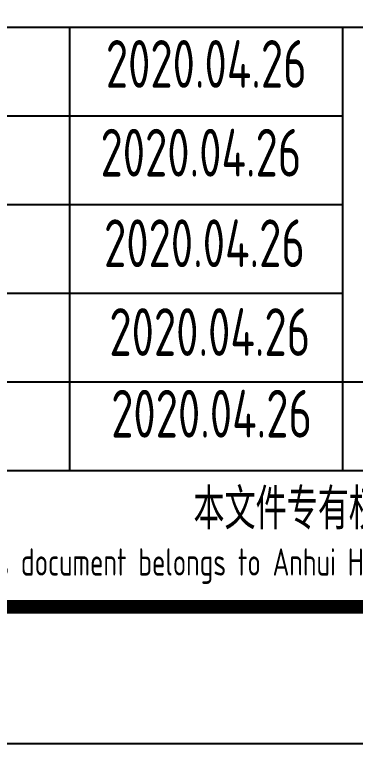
# Model space of a CAD drawing. Extents: x 1234595 to 2088511, y -80443 to 75292.
# Drawn here: x 1415837 to 1418334, y -60601 to -55259 of the extents above; entities that cross this region are included whole.
import ezdxf
from ezdxf.enums import TextEntityAlignment as Align

# ---------------------------------------------------------------- set-up
doc = ezdxf.new("R2010")
doc.units = 0
doc.header["$LTSCALE"] = 1000
doc.header["$MEASUREMENT"] = 0
doc.linetypes.add('2', pattern=[18.5, 12, -3, 0.5, -3])
doc.layers.get('0').update_dxf_attribs({"linetype": 'CONTINUOUS'})
doc.layers.add('PUB_TITLE', color=4, linetype='CONTINUOUS')
doc.styles.add('AHD', font='sceie.shx', dxfattribs={"width": 0.7, "bigfont": 'sceic.shx'})
doc.styles.add('sceie', font='sceie.shx', dxfattribs={"width": 0.7, "bigfont": 'sceic.shx'})

# ---------------------------------------------------------------- blocks, each defined once
blk = doc.blocks.new('qm')
at = {"style": 'sceie', "width": 0.8}
for p in [(-941169.6, -984626.3), (-941208.7, -985276.9), (-941182.6, -985940.5), (-941143.6, -986591.1), (-941130.5, -987189.7)]:
    blk.add_attdef('2020.04.26', text='', height=350, dxfattribs=at).set_placement(p, align=Align.MIDDLE)

msp = doc.modelspace()

# ---------------------------------------------------------------- linework, layer by layer
for p, q in [((1412741.8, -55350.6), (1430741.8, -55350.6)), ((1416241.8, -58600.6), (1416241.8, -55350.6)), ((1418241.8, -58600.6), (1418241.8, -55350.6)), ((1412741.8, -56000.6), (1418241.8, -56000.6)), ((1412741.8, -56650.6), (1418241.8, -56650.6)), ((1412741.8, -57300.6), (1418241.8, -57300.6)), ((1412741.8, -57950.6), (1430741.8, -57950.6)), ((1412741.8, -58600.6), (1430741.8, -58600.6)), ((1412741.8, -59600.6), (1430741.8, -59600.6))]:
    msp.add_line(p, q)
at = {"layer": 'PUB_TITLE', "color": 4}
msp.add_lwpolyline([(1347641.8, -60600.6), (1431741.8, -60600.6), (1431741.8, -1200.6), (1347641.8, -1200.6)], close=True, dxfattribs=at)
at = {"layer": 'PUB_TITLE', "color": 4, "const_width": 100}
msp.add_lwpolyline([(1350141.8, -59600.6), (1430741.8, -59600.6), (1430741.8, -2200.6), (1350141.8, -2200.6)], close=True, dxfattribs=at)

# ---------------------------------------------------------------- block references
at = {"color": 4, "linetype": '2'}
ref = msp.add_blockref('qm', (2358410.8, 929005.9), dxfattribs=at)
ref.add_attrib('2020.04.26', '2020.04.26', dxfattribs={"height": 350, "style": 'sceie', "width": 0.8}).set_placement((1417280.2, -58183.8), align=Align.MIDDLE)
ref.add_attrib('2020.04.26', '2020.04.26', dxfattribs={"height": 350, "style": 'sceie', "width": 0.8}).set_placement((1417267.2, -57585.2), align=Align.MIDDLE)
ref.add_attrib('2020.04.26', '2020.04.26', dxfattribs={"height": 350, "style": 'sceie', "width": 0.8}).set_placement((1417228.1, -56934.6), align=Align.MIDDLE)
ref.add_attrib('2020.04.26', '2020.04.26', dxfattribs={"height": 350, "style": 'sceie', "width": 0.8}).set_placement((1417202.1, -56271), align=Align.MIDDLE)
ref.add_attrib('2020.04.26', '2020.04.26', dxfattribs={"height": 350, "style": 'sceie', "width": 0.8}).set_placement((1417241.2, -55620.4), align=Align.MIDDLE)

# ---------------------------------------------------------------- texts
at = {"style": 'AHD', "width": 0.8}
for s, height, p in [('本文件专有权属安徽华东化工医药工程有限责任公司所有,未经许可不得复制或转让给第三方', 300, (1421741.8, -58900.6)), ('本文件专有权属安徽华东化工医药工程有限责任公司所有,未经许可不得复制或转让给第三方', 300, (1421741.8, -58900.6)), ('The proprietary right of this document belongs to Anhui Huadong Chemical And Medical Engineering  Co.,Ltd.  and any replication or transfer to the 3rd. side is forbidden without its permission. ', 200, (1421741.8, -59300.6)), ('The proprietary right of this document belongs to Anhui Huadong Chemical And Medical Engineering  Co.,Ltd.  and any replication or transfer to the 3rd. side is forbidden without its permission. ', 200, (1421741.8, -59300.6))]:
    msp.add_text(s, height=height, dxfattribs=at).set_placement(p, align=Align.MIDDLE)

doc.saveas('drawing.dxf')
